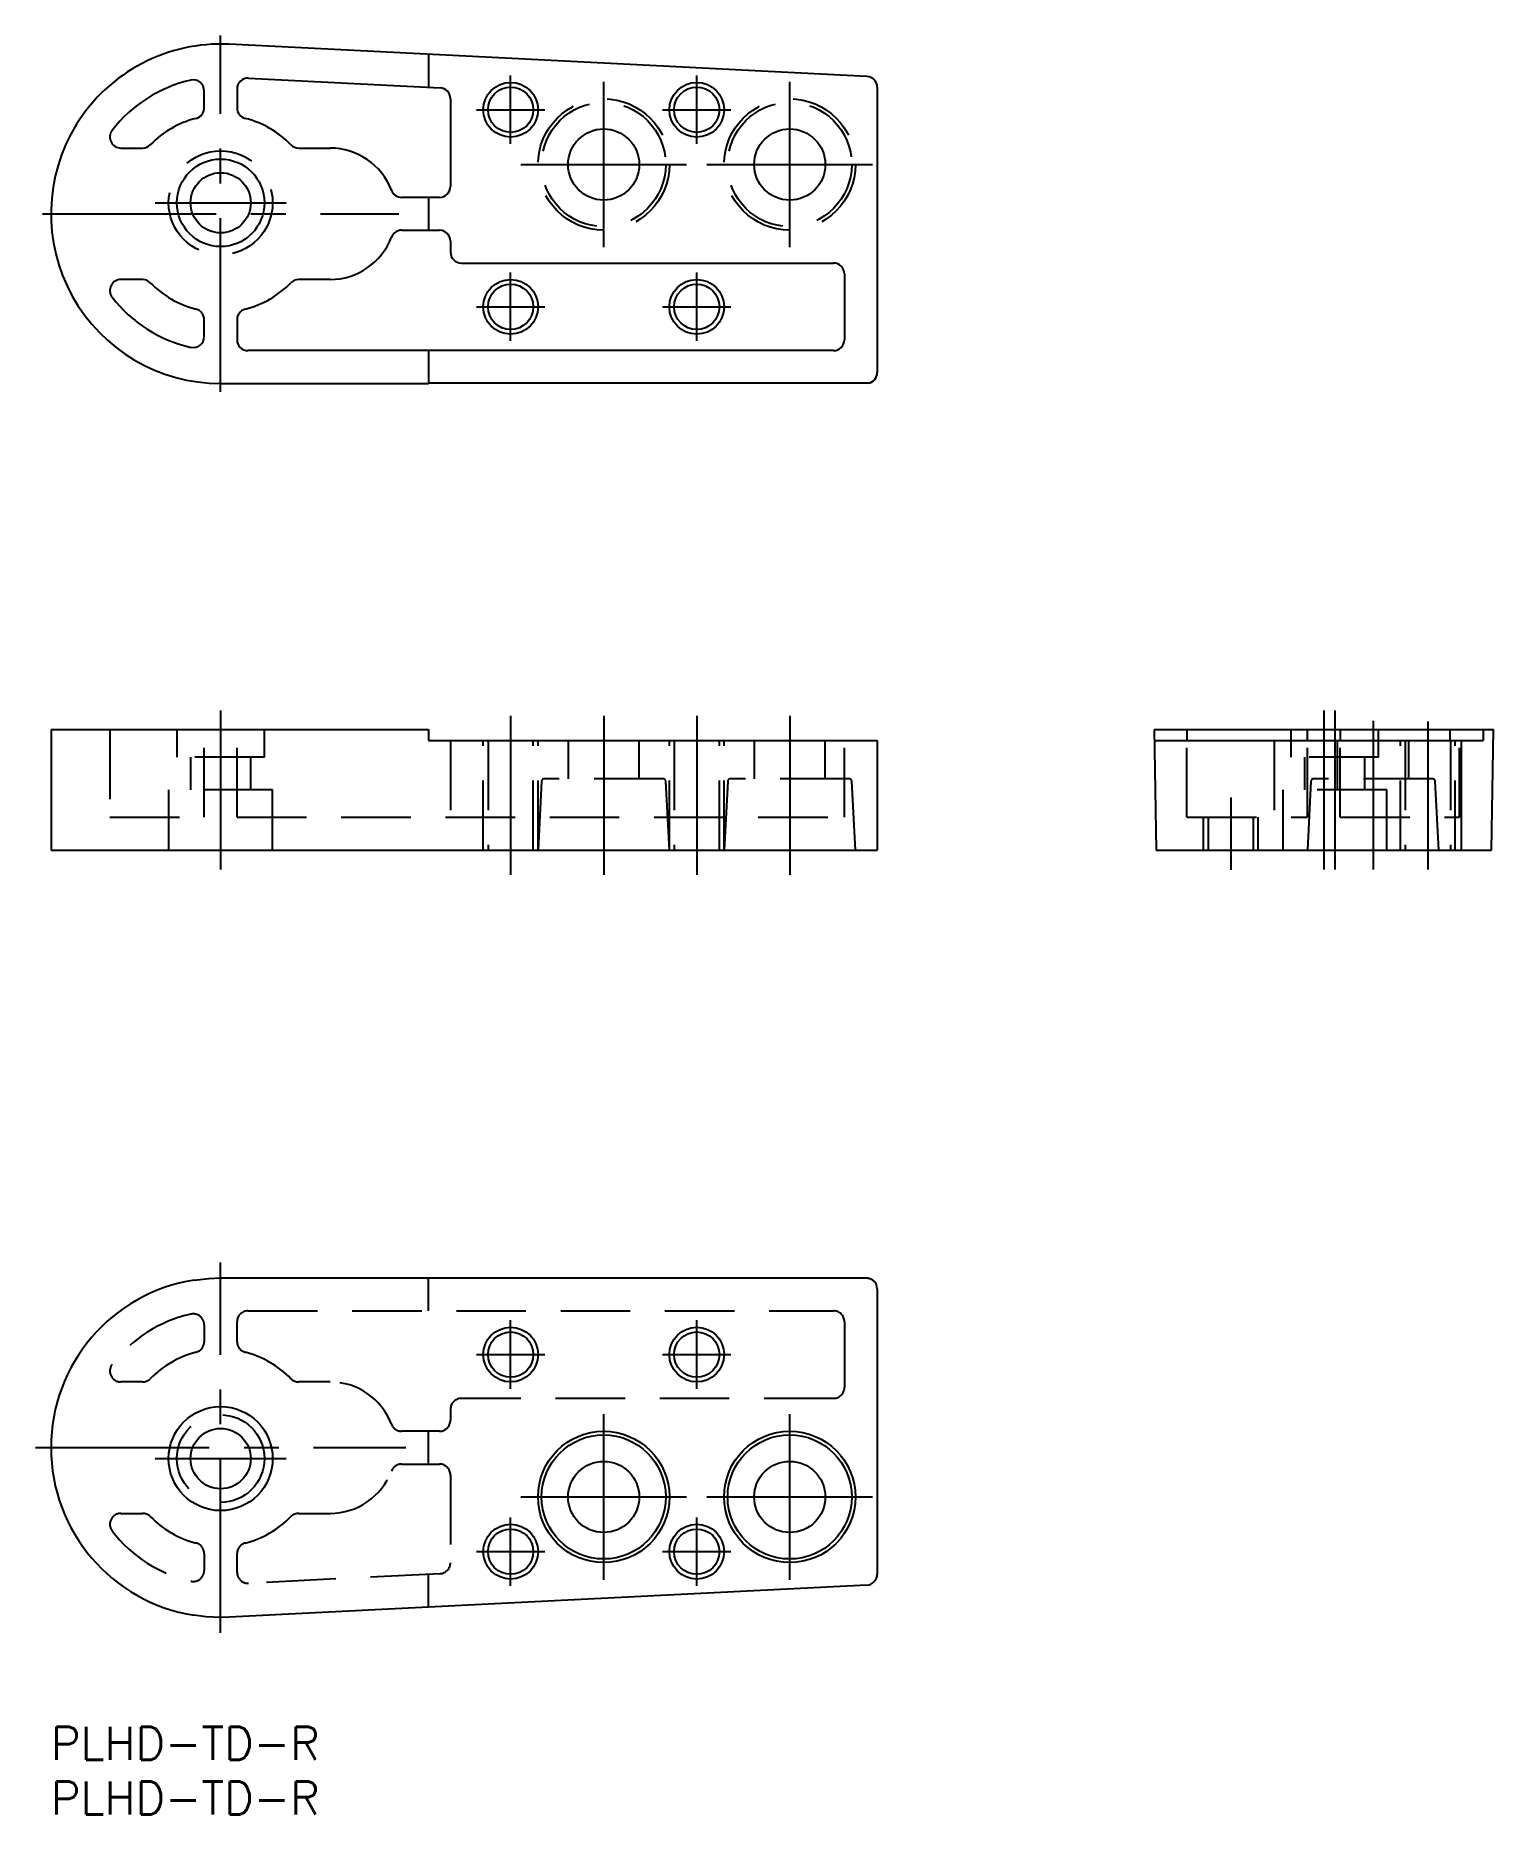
# Model space of a CAD drawing. Extents: x -1 to 132, y -8 to 154.
import ezdxf

# ---------------------------------------------------------------- set-up
doc = ezdxf.new("R2010")
doc.units = 0
doc.header["$LTSCALE"] = 0.5
doc.linetypes.add('CENTER', pattern=[50.8, 31.75, -6.35, 6.35, -6.35])
doc.linetypes.add('DASHED', pattern=[19.05, 12.7, -6.35])
for name, color, linetype in [('MSM_CENTER', 1, 'CENTER'), ('MSM_CONTINUOUS', 7, 'CONTINUOUS'), ('MSM_DASHED', 4, 'DASHED'), ('MSM_NARROW', 5, 'CONTINUOUS'), ('MSM_PART_NUMBER', 7, 'CONTINUOUS')]:
    doc.layers.add(name, color=color, linetype=linetype)
doc.styles.get("Standard").update_dxf_attribs({"font": 'txt.shx', "height": 3, "bigfont": 'bigfont.shx'})

msp = doc.modelspace()

# ---------------------------------------------------------------- linework, layer by layer
at = {"layer": 'MSM_CENTER'}
for p, q in [((15.5, 121.93), (15.5, 154.48)), ((42, 144.58), (42, 150.83)), ((50.5, 135.14), (50.5, 150.26)), ((59, 144.58), (59, 150.83)), ((67.5, 135.14), (67.5, 150.26)), ((38.87, 147.7), (45.13, 147.7)), ((55.87, 147.7), (62.13, 147.7)), ((42.94, 142.7), (58.06, 142.7)), ((59.94, 142.7), (75.06, 142.7)), ((-0.78, 138.2), (31.78, 138.2)), ((9.51, 139.2), (21.48, 139.2)), ((42, 126.58), (42, 132.83)), ((59, 126.58), (59, 132.83)), ((38.87, 129.7), (45.13, 129.7)), ((55.87, 129.7), (62.13, 129.7)), ((15.5, 92.84), (15.5, 78.32)), ((116.3, 92.84), (116.3, 78.32)), ((117.3, 92.84), (117.3, 78.32)), ((42, 92.34), (42, 77.82)), ((50.5, 92.34), (50.5, 77.82)), ((59, 92.34), (59, 77.82)), ((67.5, 92.34), (67.5, 77.82)), ((120.8, 91.88), (120.8, 78.32)), ((125.8, 91.84), (125.8, 78.32)), ((107.8, 84.88), (107.8, 78.28)), ((15.5, 8.59), (15.5, 42.41)), ((42, 30.87), (42, 37.13)), ((59, 30.87), (59, 37.13)), ((38.87, 34), (45.13, 34)), ((55.87, 34), (62.13, 34)), ((50.5, 13.44), (50.5, 28.56)), ((67.5, 13.44), (67.5, 28.56)), ((-1.41, 25.5), (32.41, 25.5)), ((9.51, 24.5), (21.48, 24.5)), ((42.94, 21), (58.06, 21)), ((59.94, 21), (75.06, 21)), ((42, 12.87), (42, 19.13)), ((59, 12.87), (59, 19.13)), ((38.87, 16), (45.13, 16)), ((55.87, 16), (62.13, 16))]:
    msp.add_line(p, q, dxfattribs=at)
at = {"layer": 'MSM_CONTINUOUS'}
for p, q in [((74.55, 150.75), (16.28, 153.68)), ((34.5, 152.76), (34.5, 149.76)), ((17, 149.59), (17, 147.88)), ((18.05, 150.59), (35.55, 149.71)), ((75.5, 149.75), (75.5, 123.7)), ((14, 147.88), (14, 149.43)), ((36.5, 148.71), (36.5, 140.7)), ((6.38, 144.2), (8.36, 144.2)), ((22.64, 144.2), (25.5, 144.2)), ((35.5, 139.7), (32.04, 139.7)), ((34.5, 139.7), (34.5, 136.7)), ((32.04, 136.7), (35.5, 136.7)), ((36.5, 135.7), (36.5, 134.7)), ((37.5, 133.7), (71.5, 133.7)), ((8.36, 132.2), (6.38, 132.2)), ((25.5, 132.2), (22.64, 132.2)), ((72.5, 132.7), (72.5, 126.7)), ((14, 126.98), (14, 128.52)), ((17, 128.52), (17, 126.7)), ((71.5, 125.7), (18, 125.7)), ((34.5, 125.7), (34.5, 122.7)), ((15.5, 122.7), (34.5, 122.7)), ((74.69, 122.72), (34.5, 122.72)), ((0, 91.08), (0, 80.08)), ((0, 91.08), (34.5, 91.08)), ((34.5, 91.08), (34.5, 90.08)), ((100.8, 91.08), (131.8, 91.08)), ((100.8, 91.08), (100.99, 80.08)), ((103.8, 91.08), (103.8, 90.08)), ((114.8, 90.08), (114.8, 91.08)), ((117.8, 91.08), (117.8, 90.08)), ((127.86, 90.08), (127.86, 91.08)), ((130.86, 91.08), (130.86, 90.08)), ((131.61, 80.08), (131.8, 91.08)), ((34.5, 90.08), (75.5, 90.08)), ((75.5, 90.08), (75.5, 80.08)), ((100.82, 90.08), (130.86, 90.08)), ((128.85, 90.08), (128.85, 80.08)), ((0, 80.08), (75.5, 80.08)), ((100.99, 80.08), (131.61, 80.08)), ((13.07, 40.81), (14.41, 40.96)), ((14.41, 40.96), (15.5, 41)), ((15.5, 41), (34.5, 41)), ((34.5, 41), (34.5, 40.98)), ((74.69, 40.98), (34.5, 40.98)), ((74.69, 40.98), (74.77, 40.96)), ((74.77, 40.96), (74.85, 40.94)), ((74.85, 40.94), (74.93, 40.9)), ((74.93, 40.9), (75.01, 40.86)), ((75.01, 40.86), (75.08, 40.81)), ((75.08, 40.81), (75.09, 40.81)), ((75.5, 40), (75.5, 13.95)), ((74.55, 12.95), (16.28, 10.02)), ((14.15, 10.06), (13.07, 10.19)), ((15.5, 10), (14.15, 10.06)), ((16.28, 10.02), (15.5, 10))]:
    msp.add_line(p, q, dxfattribs=at)
for centre, radius in [((42, 147.7), 2.07), ((59, 147.7), 2.07), ((50.5, 142.7), 3.25), ((67.5, 142.7), 3.25), ((15.5, 139.2), 4), ((15.5, 139.2), 2.75), ((42, 129.7), 2.07), ((59, 129.7), 2.07), ((42, 34), 2.07), ((59, 34), 2.07), ((15.5, 24.5), 4.75), ((15.5, 24.5), 2.75), ((50.5, 21), 6), ((50.5, 21), 5.67), ((67.5, 21), 6), ((67.5, 21), 5.67), ((50.5, 21), 3.25), ((67.5, 21), 3.25), ((42, 16), 2.07), ((59, 16), 2.07)]:
    msp.add_circle(centre, radius, dxfattribs=at)
for centre, radius, start, end in [((15.5, 138.2), 15.5, 87.1189, 270), ((15.5, 138.2), 12.5, 102.5559, 142.5048), ((13, 149.43), 1, 0, 102.5559), ((18, 149.59), 1, 87.1189, 180), ((35.5, 148.71), 1, 0, 87.1189), ((74.5, 149.75), 1, 0, 87.1189), ((13, 147.88), 1, 284.4775, 0), ((18, 147.88), 1, 180, 255.5225), ((15.5, 138.2), 9, 104.4775, 135.573), ((15.5, 138.2), 9, 44.427, 75.5225), ((6.38, 145.2), 1, 142.5048, 270), ((8.36, 145.2), 1, 270, 315.573), ((22.64, 145.2), 1, 224.427, 270), ((25.5, 138.2), 6, 20.9248, 90), ((32.04, 140.7), 1, 200.9248, 270), ((35.5, 140.7), 1, 270, 0), ((32.04, 135.7), 1, 90, 159.0752), ((35.5, 135.7), 1, 0, 90), ((25.5, 138.2), 6, 270, 339.0752), ((37.5, 134.7), 1, 180, 270), ((71.5, 132.7), 1, 0, 90), ((6.38, 131.2), 1, 90, 217.4952), ((8.36, 131.2), 1, 44.427, 90), ((15.5, 138.2), 9, 224.427, 255.5225), ((15.5, 138.2), 9, 284.4775, 315.573), ((22.64, 131.2), 1, 90, 135.573), ((15.5, 138.2), 12.5, 217.4952, 257.4441), ((13, 128.52), 1, 0, 75.5225), ((18, 128.52), 1, 104.4775, 180), ((13, 126.98), 1, 257.4441, 0), ((18, 126.7), 1, 180, 270), ((71.5, 126.7), 1, 270, 0), ((74.5, 123.7), 1, 280.7209, 0), ((15.5, 25.5), 15.5, 99.0277, 260.9723), ((74.5, 40), 1, 0, 53.9004), ((74.5, 13.95), 1, 272.8811, 0)]:
    msp.add_arc(centre, radius, start, end, dxfattribs=at)
at = {"layer": 'MSM_DASHED'}
for p, q in [((5.38, 91.08), (5.38, 83.08)), ((11.5, 91.08), (11.5, 88.58)), ((14, 83.08), (14, 91.08)), ((17, 83.08), (17, 91.08)), ((19.5, 88.58), (19.5, 91.08)), ((113.3, 91.08), (113.3, 88.58)), ((121.3, 88.58), (121.3, 91.08)), ((128.69, 83.08), (128.69, 91.08)), ((36.5, 90.08), (36.5, 83.08)), ((39.5, 80.08), (39.5, 90.08)), ((39.93, 90.08), (39.93, 80.08)), ((44.07, 80.08), (44.07, 90.08)), ((44.5, 80.08), (44.5, 90.08)), ((47.25, 90.08), (47.25, 86.58)), ((53.75, 86.58), (53.75, 90.08)), ((56.5, 80.08), (56.5, 90.08)), ((56.93, 90.08), (56.93, 80.08)), ((61.07, 80.08), (61.07, 90.08)), ((61.5, 80.08), (61.5, 90.08)), ((64.25, 90.08), (64.25, 86.58)), ((70.75, 86.58), (70.75, 90.08)), ((72.5, 83.08), (72.5, 90.08)), ((103.8, 83.08), (103.8, 90.08)), ((111.78, 90.08), (111.78, 83.08)), ((114.8, 83.08), (114.8, 90.08)), ((117.53, 90.08), (117.53, 85.58)), ((117.8, 83.08), (117.8, 90.08)), ((123.3, 80.08), (123.3, 90.08)), ((123.73, 90.08), (123.73, 80.08)), ((124.03, 90.08), (124.03, 86.58)), ((127.87, 90.08), (127.87, 80.08)), ((128.3, 80.08), (128.3, 90.08)), ((19.5, 88.58), (11.5, 88.58)), ((12.75, 88.58), (12.75, 85.58)), ((18.25, 85.58), (18.25, 88.58)), ((121.3, 88.58), (113.3, 88.58)), ((114.55, 88.58), (114.55, 85.58)), ((120.05, 85.58), (120.05, 88.58)), ((44.83, 86.39), (44.5, 80.08)), ((55.97, 86.58), (45.03, 86.58)), ((56.5, 80.08), (56.17, 86.39)), ((61.83, 86.39), (61.5, 80.08)), ((72.97, 86.58), (62.03, 86.58)), ((73.5, 80.08), (73.17, 86.39)), ((115.13, 86.39), (114.8, 80.08)), ((126.27, 86.58), (115.33, 86.58)), ((126.8, 80.08), (126.47, 86.39)), ((10.75, 85.58), (10.75, 80.08)), ((20.25, 85.58), (10.75, 85.58)), ((20.25, 80.08), (20.25, 85.58)), ((122.05, 85.58), (112.55, 85.58)), ((112.55, 85.58), (112.55, 80.08)), ((122.05, 80.08), (122.05, 85.58)), ((5.38, 83.08), (14, 83.08)), ((17, 83.08), (72.5, 83.08)), ((103.8, 83.08), (114.8, 83.08)), ((105.3, 80.08), (105.3, 83.08)), ((105.73, 83.08), (105.73, 80.08)), ((109.87, 80.08), (109.87, 83.08)), ((110.3, 80.08), (110.3, 83.08)), ((117.8, 83.08), (128.69, 83.08)), ((34.5, 38), (34.5, 40.98)), ((18, 38), (71.5, 38)), ((14, 36.72), (14, 35.18)), ((17, 35.18), (17, 37)), ((72.5, 37), (72.5, 31)), ((8.36, 31.5), (6.38, 31.5)), ((25.5, 31.5), (22.64, 31.5)), ((71.5, 30), (37.5, 30)), ((36.5, 29), (36.5, 28)), ((35.5, 27), (32.04, 27)), ((34.5, 24), (34.5, 27)), ((32.04, 24), (35.5, 24)), ((36.5, 23), (36.5, 14.99)), ((6.38, 19.5), (8.36, 19.5)), ((22.64, 19.5), (25.5, 19.5)), ((14, 15.82), (14, 14.28)), ((17, 14.11), (17, 15.82)), ((35.55, 13.99), (18.05, 13.11)), ((34.5, 10.94), (34.5, 13.94))]:
    msp.add_line(p, q, dxfattribs=at)
for centre, radius in [((50.5, 142.7), 6), ((50.5, 142.7), 5.67), ((67.5, 142.7), 6), ((67.5, 142.7), 5.67), ((15.5, 139.2), 4.75), ((15.5, 24.5), 4)]:
    msp.add_circle(centre, radius, dxfattribs=at)
for centre, radius, start, end in [((45.03, 86.38), 0.2, 90, 177), ((55.97, 86.38), 0.2, 3, 90), ((62.03, 86.38), 0.2, 90, 177), ((72.97, 86.38), 0.2, 3, 90), ((115.33, 86.38), 0.2, 90, 177), ((126.27, 86.38), 0.2, 3, 90), ((15.5, 25.5), 12.5, 102.5559, 142.5048), ((13, 36.72), 1, 0, 102.5559), ((18, 37), 1, 90, 180), ((71.5, 37), 1, 0, 90), ((15.5, 25.5), 9, 104.4775, 135.573), ((13, 35.18), 1, 284.4775, 0), ((18, 35.18), 1, 180, 255.5225), ((15.5, 25.5), 9, 44.427, 75.5225), ((6.38, 32.5), 1, 142.5048, 270), ((8.36, 32.5), 1, 270, 315.573), ((22.64, 32.5), 1, 224.427, 270), ((25.5, 25.5), 6, 20.9248, 90), ((71.5, 31), 1, 270, 0), ((37.5, 29), 1, 90, 180), ((32.04, 28), 1, 200.9248, 270), ((35.5, 28), 1, 270, 0), ((25.5, 25.5), 6, 270, 339.0752), ((32.04, 23), 1, 90, 159.0752), ((35.5, 23), 1, 0, 90), ((6.38, 18.5), 1, 90, 217.4952), ((8.36, 18.5), 1, 44.427, 90), ((22.64, 18.5), 1, 90, 135.573), ((15.5, 25.5), 12.5, 217.4952, 257.4441), ((15.5, 25.5), 9, 224.427, 255.5225), ((15.5, 25.5), 9, 284.4775, 315.573), ((13, 15.82), 1, 0, 75.5225), ((18, 15.82), 1, 104.4775, 180), ((35.5, 14.99), 1, 272.8811, 0), ((13, 14.28), 1, 257.4441, 0), ((18, 14.11), 1, 180, 272.8811)]:
    msp.add_arc(centre, radius, start, end, dxfattribs=at)
at = {"layer": 'MSM_NARROW'}
for centre in [(42, 147.7), (59, 147.7), (42, 129.7), (59, 129.7), (42, 34), (59, 34), (42, 16), (59, 16)]:
    msp.add_circle(centre, 2.5, dxfattribs=at)

# ---------------------------------------------------------------- texts
at = {"layer": 'MSM_PART_NUMBER'}
for p in [(0, -3), (0, -8)]:
    msp.add_text('PLHD-TD-R', height=3, dxfattribs=at).set_placement(p)

doc.saveas('drawing.dxf')
